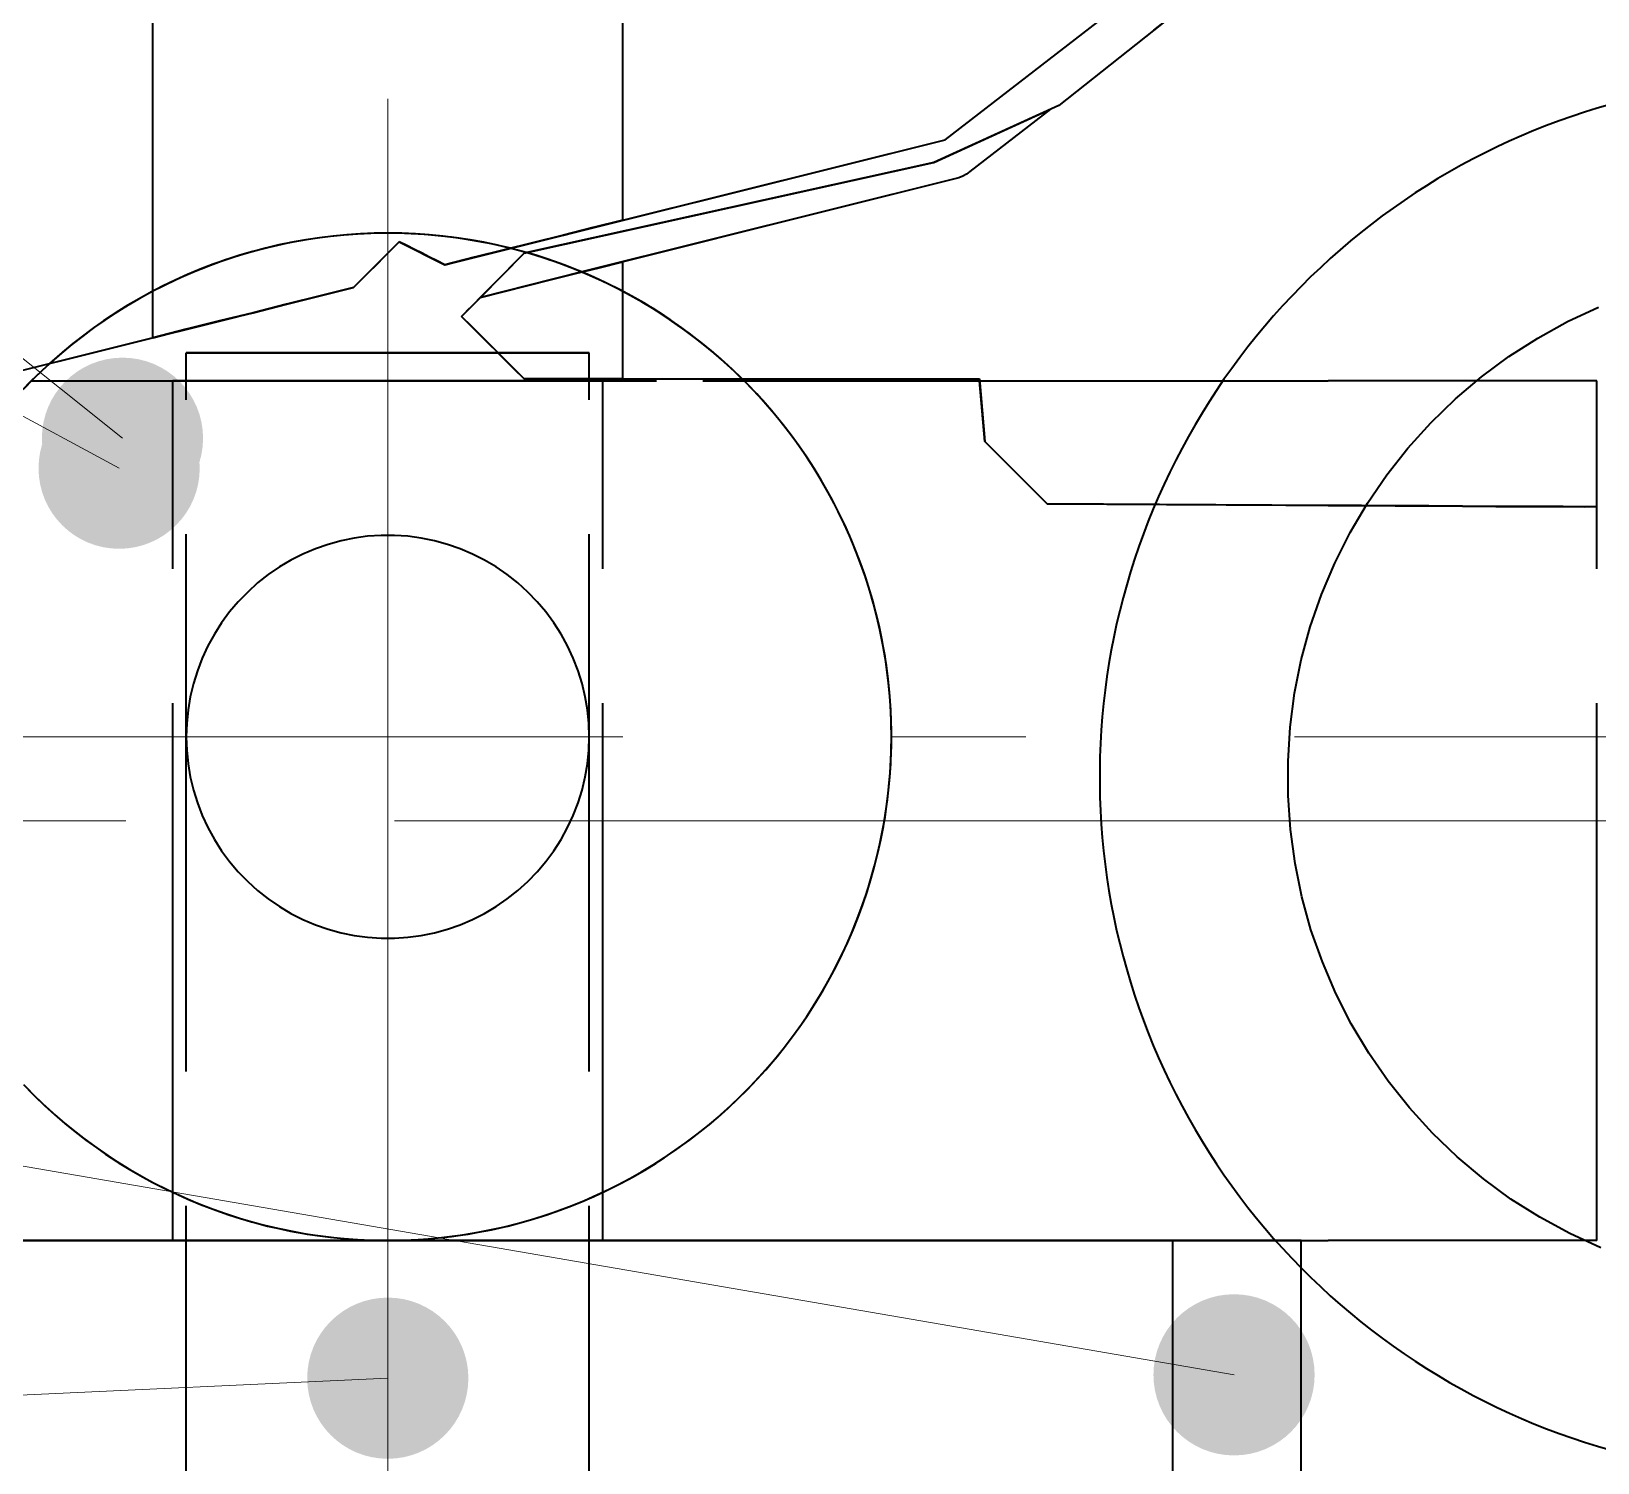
# Model space of a CAD drawing. Header units: millimetres. Extents: x 0 to 2208, y 0 to 420.
# Drawn here: x 804.01 to 815.67, y 343.76 to 354.42 of the extents above; entities that cross this region are included whole.
import ezdxf

# ---------------------------------------------------------------- set-up
doc = ezdxf.new("R2010")
doc.units = ezdxf.units.MM
doc.linetypes.add('IRAM-E-TRAZOS', pattern=[5, 4, -1])
doc.linetypes.add('IRAM-F-TRAZO-PUNTO', pattern=[20, 15, -2, 1, -2])
for name, color, linetype, lineweight in [('02-OCULTA', 4, 'IRAM-E-TRAZOS', 35), ('03-EJE', 1, 'IRAM-F-TRAZO-PUNTO', 18), ('08-FINA', 5, 'CONTINUOUS', 18)]:
    doc.layers.add(name, color=color, linetype=linetype, lineweight=lineweight)

msp = doc.modelspace()

# ---------------------------------------------------------------- hatches: boundary and pattern name
at = {"layer": '08-FINA'}
h = msp.add_hatch(color=7, dxfattribs=at)
h.dxf.hatch_style = 1
edge = h.paths.add_edge_path()
edge.add_arc((804.692, 351.387), 0.6, 0, 360)
h = msp.add_hatch(color=7, dxfattribs=at)
h.dxf.hatch_style = 1
edge = h.paths.add_edge_path()
edge.add_arc((804.667, 351.164), 0.6, 0, 360)
h = msp.add_hatch(color=7, dxfattribs=at)
h.dxf.hatch_style = 1
edge = h.paths.add_edge_path()
edge.add_arc((806.667, 344.389), 0.6, 0, 360)
h = msp.add_hatch(color=7, dxfattribs=at)
h.dxf.hatch_style = 1
edge = h.paths.add_edge_path()
edge.add_arc((812.967, 344.414), 0.6, 0, 360)

# ---------------------------------------------------------------- linework, layer by layer
at = {"layer": '02-OCULTA'}
for points in [[(808.417, 353.01), (808.417, 363.946)], [(804.917, 352.135), (804.917, 363.138)], [(810.817, 353.609), (820.552, 361.144)], [(817.422, 358.434), (811.662, 353.864)], [(810.817, 353.609), (815.33, 357.102)], [(815.501, 356.911), (811.662, 353.864)], [(811.662, 353.864), (810.732, 353.439)], [(811.662, 353.864), (810.732, 353.439)], [(810.732, 353.439), (811.6, 353.836)], [(810.732, 353.439), (811.6, 353.836)], [(811.6, 353.836), (811, 353.372)], [(811.6, 353.836), (811, 353.372)], [(815.767, 353.872), (815.671, 353.845), (815.576, 353.815), (815.481, 353.783), (815.387, 353.75), (815.293, 353.715), (815.2, 353.678), (815.108, 353.639), (815.016, 353.599), (814.926, 353.556), (814.836, 353.513), (814.747, 353.467), (814.659, 353.419), (814.572, 353.37), (814.485, 353.32), (814.4, 353.267), (814.316, 353.213), (814.233, 353.158), (814.151, 353.1), (814.07, 353.042), (813.99, 352.981), (813.912, 352.919), (813.834, 352.856), (813.758, 352.791), (813.683, 352.725), (813.61, 352.657), (813.537, 352.588), (813.466, 352.518), (813.397, 352.446), (813.328, 352.373), (813.262, 352.298), (813.196, 352.222), (813.133, 352.145), (813.07, 352.067), (813.009, 351.988), (812.95, 351.907), (812.892, 351.826), (812.836, 351.743), (812.782, 351.659), (812.729, 351.574), (812.677, 351.488), (812.628, 351.401), (812.58, 351.314), (812.533, 351.225), (812.489, 351.135), (812.446, 351.045), (812.405, 350.954), (812.366, 350.862), (812.328, 350.769), (812.292, 350.676), (812.258, 350.582), (812.226, 350.487), (812.196, 350.392), (812.168, 350.296), (812.141, 350.199), (812.116, 350.102), (812.093, 350.005), (812.072, 349.907), (812.053, 349.809), (812.036, 349.71), (812.021, 349.612), (812.007, 349.512), (811.996, 349.413), (811.986, 349.314), (811.978, 349.214), (811.973, 349.114), (811.969, 349.014), (811.967, 348.914), (811.967, 348.814), (811.969, 348.714), (811.973, 348.614), (811.978, 348.514), (811.986, 348.414), (811.996, 348.315), (812.007, 348.216), (812.021, 348.116), (812.036, 348.018), (812.053, 347.919), (812.072, 347.821), (812.093, 347.723), (812.116, 347.626), (812.141, 347.529), (812.168, 347.432), (812.196, 347.337), (812.226, 347.241), (812.259, 347.146), (812.293, 347.052), (812.328, 346.959), (812.366, 346.866), (812.405, 346.774), (812.446, 346.683), (812.489, 346.593), (812.534, 346.503), (812.58, 346.414), (812.628, 346.327), (812.677, 346.24), (812.729, 346.154), (812.782, 346.069), (812.836, 345.985), (812.892, 345.903), (812.95, 345.821), (813.01, 345.74), (813.07, 345.661), (813.133, 345.583), (813.197, 345.506), (813.262, 345.43), (813.329, 345.356), (813.397, 345.282), (813.466, 345.211), (813.537, 345.14), (813.61, 345.071), (813.683, 345.003), (813.758, 344.937), (813.834, 344.872), (813.912, 344.809), (813.99, 344.747), (814.07, 344.687), (814.151, 344.628), (814.233, 344.571), (814.316, 344.515), (814.401, 344.461), (814.486, 344.409), (814.572, 344.358), (814.659, 344.309), (814.747, 344.261), (814.836, 344.216), (814.926, 344.172), (815.017, 344.129), (815.108, 344.089), (815.2, 344.05), (815.293, 344.013), (815.387, 343.978), (815.481, 343.945), (815.576, 343.913), (815.672, 343.884), (815.768, 343.856)], [(807.092, 352.679), (810.817, 353.609)], [(807.58, 352.801), (810.817, 353.609)], [(810.732, 353.439), (807.682, 352.764)], [(807.682, 352.764), (810.732, 353.439)], [(810.732, 353.439), (807.701, 352.769)], [(807.701, 352.769), (810.732, 353.439)], [(810.919, 353.327), (810.889, 353.318)], [(810.919, 353.327), (810.889, 353.318)], [(810.948, 353.339), (810.919, 353.327)], [(810.948, 353.339), (810.919, 353.327)], [(810.975, 353.354), (810.948, 353.339)], [(810.975, 353.354), (810.948, 353.339)], [(811, 353.372), (810.975, 353.354)], [(811, 353.372), (810.975, 353.354)], [(810.889, 353.318), (807.357, 352.436)], [(810.889, 353.318), (808.112, 352.625)], [(807.092, 352.679), (807.313, 352.734), (807.533, 352.789), (807.754, 352.845), (807.975, 352.9), (808.196, 352.955), (808.417, 353.01)], [(808.417, 353.01), (808.196, 352.955), (807.975, 352.9), (807.754, 352.845), (807.533, 352.789), (807.313, 352.734), (807.092, 352.679)], [(810.417, 349.164), (810.415, 349.264), (810.411, 349.365), (810.405, 349.465), (810.395, 349.564), (810.383, 349.664), (810.369, 349.763), (810.351, 349.862), (810.331, 349.96), (810.309, 350.058), (810.283, 350.155), (810.256, 350.251), (810.225, 350.347), (810.192, 350.442), (810.157, 350.535), (810.119, 350.628), (810.079, 350.72), (810.036, 350.811), (809.991, 350.9), (809.943, 350.988), (809.893, 351.075), (809.841, 351.161), (809.786, 351.245), (809.73, 351.328), (809.671, 351.409), (809.61, 351.488), (809.546, 351.566), (809.481, 351.642), (809.414, 351.717), (809.345, 351.789), (809.274, 351.86), (809.201, 351.928), (809.126, 351.995), (809.049, 352.06), (808.971, 352.123), (808.891, 352.183), (808.81, 352.242), (808.727, 352.298), (808.642, 352.352), (808.556, 352.403), (808.469, 352.453), (808.38, 352.5), (808.291, 352.544), (808.2, 352.587), (808.108, 352.626), (808.014, 352.664), (807.92, 352.698), (807.825, 352.731), (807.73, 352.76), (807.633, 352.787), (807.536, 352.812), (807.438, 352.834), (807.34, 352.853), (807.241, 352.87), (807.142, 352.884), (807.042, 352.895), (806.942, 352.904), (806.842, 352.91), (806.742, 352.913), (806.642, 352.914), (806.541, 352.912), (806.441, 352.907), (806.341, 352.9), (806.241, 352.89), (806.142, 352.877), (806.043, 352.862), (805.944, 352.844), (805.846, 352.823), (805.749, 352.8), (805.652, 352.774), (805.556, 352.746), (805.46, 352.715), (805.366, 352.681), (805.272, 352.645), (805.18, 352.607), (805.088, 352.566), (804.998, 352.522), (804.909, 352.477), (804.821, 352.428), (804.734, 352.378), (804.649, 352.325), (804.565, 352.27), (804.483, 352.213), (804.402, 352.153), (804.323, 352.092), (804.246, 352.028), (804.17, 351.962), (804.096, 351.894), (804.024, 351.825), (803.954, 351.753)], [(809.32, 351.814), (809.247, 351.885), (809.172, 351.954), (809.096, 352.021), (809.018, 352.086), (808.938, 352.148), (808.856, 352.209), (808.773, 352.267), (808.688, 352.323), (808.601, 352.377), (808.514, 352.428), (808.424, 352.477), (808.334, 352.523), (808.242, 352.567), (808.15, 352.608), (808.056, 352.647), (807.961, 352.684), (807.865, 352.718), (807.768, 352.749), (807.671, 352.777), (807.572, 352.803), (807.473, 352.826), (807.374, 352.847), (807.274, 352.865), (807.173, 352.88), (807.072, 352.892), (806.971, 352.902), (806.87, 352.909), (806.768, 352.913), (806.667, 352.914), (806.565, 352.913), (806.463, 352.909), (806.362, 352.902), (806.261, 352.892), (806.16, 352.88), (806.06, 352.865), (805.959, 352.847), (805.86, 352.826), (805.761, 352.803), (805.663, 352.777), (805.565, 352.749), (805.468, 352.718), (805.373, 352.684), (805.278, 352.647), (805.184, 352.608), (805.091, 352.567), (804.999, 352.523), (804.909, 352.477), (804.82, 352.428), (804.732, 352.377), (804.646, 352.323), (804.561, 352.267), (804.477, 352.209), (804.396, 352.148), (804.316, 352.086), (804.237, 352.021), (804.161, 351.954), (804.086, 351.885), (804.013, 351.814)], [(807.58, 352.801), (807.481, 352.825), (807.381, 352.846), (807.28, 352.864), (807.179, 352.879), (807.077, 352.892), (806.975, 352.901), (806.873, 352.908), (806.771, 352.913), (806.669, 352.914), (806.567, 352.913), (806.464, 352.909), (806.362, 352.902), (806.26, 352.892), (806.159, 352.88), (806.058, 352.864), (805.957, 352.846), (805.857, 352.826), (805.757, 352.802), (805.658, 352.776), (805.56, 352.747), (805.463, 352.716), (805.367, 352.682), (805.271, 352.645), (805.177, 352.605), (805.083, 352.564), (804.991, 352.519), (804.9, 352.472), (804.811, 352.423), (804.723, 352.371), (804.636, 352.317), (804.551, 352.26), (804.467, 352.201), (804.385, 352.14), (804.305, 352.077), (804.226, 352.011), (804.149, 351.944)], [(807.58, 352.801), (807.481, 352.825), (807.381, 352.846), (807.28, 352.864), (807.179, 352.879), (807.077, 352.892), (806.975, 352.901), (806.873, 352.908), (806.771, 352.913), (806.669, 352.914), (806.567, 352.913), (806.464, 352.909), (806.362, 352.902), (806.26, 352.892), (806.159, 352.88), (806.058, 352.864), (805.957, 352.846), (805.857, 352.826), (805.757, 352.802), (805.658, 352.776), (805.56, 352.747), (805.463, 352.716), (805.367, 352.682), (805.271, 352.645), (805.177, 352.605), (805.083, 352.564), (804.991, 352.519), (804.9, 352.472), (804.811, 352.423), (804.723, 352.371), (804.636, 352.317), (804.551, 352.26), (804.467, 352.201), (804.385, 352.14), (804.305, 352.077), (804.226, 352.011), (804.149, 351.944)], [(806.412, 352.509), (806.752, 352.849)], [(806.412, 352.509), (806.468, 352.566), (806.525, 352.623), (806.582, 352.679), (806.638, 352.736), (806.695, 352.792), (806.752, 352.849)], [(806.752, 352.849), (806.695, 352.792), (806.638, 352.736), (806.582, 352.679), (806.525, 352.623), (806.468, 352.566), (806.412, 352.509)], [(806.412, 352.509), (806.752, 352.849)], [(806.752, 352.849), (807.092, 352.679)], [(806.752, 352.849), (806.808, 352.821), (806.865, 352.792), (806.922, 352.764), (806.978, 352.736), (807.035, 352.707), (807.092, 352.679)], [(807.092, 352.679), (807.035, 352.707), (806.978, 352.736), (806.922, 352.764), (806.865, 352.792), (806.808, 352.821), (806.752, 352.849)], [(806.752, 352.849), (807.092, 352.679)], [(807.092, 352.679), (807.58, 352.801)], [(807.682, 352.764), (807.217, 352.294)], [(807.357, 352.436), (807.682, 352.764)], [(809.305, 351.829), (809.23, 351.902), (809.153, 351.972), (809.074, 352.04), (808.993, 352.106), (808.91, 352.169), (808.825, 352.23), (808.739, 352.289), (808.652, 352.346), (808.562, 352.4), (808.472, 352.451), (808.379, 352.5), (808.286, 352.547), (808.191, 352.59), (808.095, 352.631), (807.998, 352.67), (807.9, 352.705), (807.801, 352.738), (807.701, 352.769)], [(808.112, 352.625), (808.078, 352.638), (808.044, 352.652), (808.011, 352.665), (807.977, 352.678), (807.943, 352.69), (807.909, 352.703), (807.874, 352.714), (807.84, 352.726), (807.806, 352.737), (807.771, 352.748), (807.736, 352.758), (807.701, 352.769)], [(807.357, 352.436), (807.534, 352.48), (807.71, 352.524), (807.887, 352.569), (808.064, 352.613), (808.24, 352.657), (808.417, 352.701)], [(808.417, 352.701), (808.24, 352.657), (808.064, 352.613), (807.887, 352.569), (807.71, 352.524), (807.534, 352.48), (807.357, 352.436)], [(808.112, 352.625), (807.357, 352.436)], [(809.305, 351.829), (809.231, 351.901), (809.154, 351.97), (809.076, 352.037), (808.997, 352.103), (808.915, 352.165), (808.832, 352.226), (808.747, 352.284), (808.66, 352.34), (808.572, 352.394), (808.483, 352.445), (808.392, 352.494), (808.3, 352.54), (808.206, 352.584), (808.112, 352.625)], [(808.417, 351.829), (808.417, 352.701)], [(801.672, 351.324), (806.412, 352.509)], [(804.149, 351.944), (806.412, 352.509)], [(806.412, 352.509), (806.163, 352.447), (805.913, 352.385), (805.664, 352.322), (805.415, 352.26), (805.166, 352.198), (804.917, 352.135)], [(804.917, 352.135), (805.166, 352.198), (805.415, 352.26), (805.664, 352.322), (805.913, 352.385), (806.163, 352.447), (806.412, 352.509)], [(807.357, 352.436), (807.334, 352.413), (807.31, 352.389), (807.287, 352.365), (807.264, 352.342), (807.24, 352.318), (807.217, 352.294)], [(807.357, 352.436), (807.217, 352.294)], [(807.217, 352.294), (807.24, 352.318), (807.264, 352.342), (807.287, 352.365), (807.31, 352.389), (807.334, 352.413), (807.357, 352.436)], [(807.217, 352.294), (807.294, 352.217), (807.372, 352.139), (807.449, 352.062), (807.527, 351.984), (807.604, 351.907), (807.682, 351.829)], [(807.217, 352.294), (807.682, 351.829)], [(807.682, 351.829), (807.604, 351.907), (807.527, 351.984), (807.449, 352.062), (807.372, 352.139), (807.294, 352.217), (807.217, 352.294)], [(807.217, 352.294), (807.682, 351.829)], [(815.698, 345.36), (815.466, 345.466), (815.243, 345.587), (815.028, 345.723), (814.823, 345.873), (814.628, 346.037), (814.444, 346.213), (814.273, 346.401), (814.115, 346.6), (813.97, 346.809), (813.84, 347.028), (813.725, 347.254), (813.625, 347.488), (813.54, 347.728), (813.473, 347.973), (813.421, 348.222), (813.387, 348.474), (813.369, 348.728), (813.369, 348.982), (813.385, 349.236), (813.418, 349.488), (813.468, 349.738), (813.535, 349.983), (813.618, 350.224), (813.717, 350.458), (813.831, 350.685), (813.961, 350.904), (814.104, 351.114), (814.262, 351.314), (814.432, 351.503), (814.615, 351.68), (814.809, 351.844), (815.013, 351.995), (815.228, 352.132), (815.45, 352.255), (815.681, 352.362)], [(801.672, 351.324), (804.149, 351.944)], [(808.167, 352.023), (807.917, 352.023), (807.667, 352.023), (807.417, 352.023), (807.167, 352.023), (806.917, 352.023), (806.667, 352.023), (806.417, 352.023), (806.167, 352.023), (805.917, 352.023), (805.667, 352.023), (805.417, 352.023), (805.167, 352.023)], [(805.167, 352.023), (805.417, 352.023), (805.667, 352.023), (805.917, 352.023), (806.167, 352.023), (806.417, 352.023), (806.667, 352.023), (806.917, 352.023), (807.167, 352.023), (807.417, 352.023), (807.667, 352.023), (807.917, 352.023), (808.167, 352.023)], [(805.167, 336.673), (805.167, 352.023)], [(808.167, 336.673), (808.167, 352.023)], [(799.667, 351.814), (813.667, 351.814)], [(804.013, 351.814), (803.943, 351.742)], [(804.013, 351.814), (809.32, 351.814)], [(808.267, 351.814), (808, 351.814), (807.733, 351.814), (807.467, 351.814), (807.2, 351.814), (806.933, 351.814), (806.667, 351.814), (806.4, 351.814), (806.133, 351.814), (805.867, 351.814), (805.6, 351.814), (805.333, 351.814), (805.067, 351.814)], [(805.067, 351.814), (805.333, 351.814), (805.6, 351.814), (805.867, 351.814), (806.133, 351.814), (806.4, 351.814), (806.667, 351.814), (806.933, 351.814), (807.2, 351.814), (807.467, 351.814), (807.733, 351.814), (808, 351.814), (808.267, 351.814)], [(805.067, 345.414), (805.067, 351.814)], [(806.667, 345.414), (806.767, 345.416), (806.867, 345.42), (806.967, 345.426), (807.067, 345.436), (807.167, 345.448), (807.266, 345.462), (807.365, 345.48), (807.464, 345.5), (807.561, 345.522), (807.659, 345.548), (807.755, 345.576), (807.851, 345.606), (807.945, 345.639), (808.039, 345.674), (808.132, 345.712), (808.224, 345.753), (808.315, 345.796), (808.404, 345.841), (808.493, 345.889), (808.58, 345.939), (808.665, 345.991), (808.75, 346.046), (808.832, 346.103), (808.913, 346.162), (808.993, 346.223), (809.071, 346.286), (809.147, 346.352), (809.221, 346.419), (809.294, 346.488), (809.365, 346.56), (809.433, 346.633), (809.5, 346.708), (809.565, 346.785), (809.628, 346.863), (809.688, 346.943), (809.746, 347.025), (809.803, 347.108), (809.857, 347.193), (809.908, 347.279), (809.957, 347.366), (810.004, 347.455), (810.049, 347.545), (810.091, 347.636), (810.131, 347.728), (810.168, 347.821), (810.203, 347.915), (810.235, 348.011), (810.264, 348.106), (810.291, 348.203), (810.316, 348.3), (810.338, 348.398), (810.357, 348.497), (810.373, 348.596), (810.387, 348.695), (810.398, 348.795), (810.407, 348.895), (810.413, 348.995), (810.416, 349.096), (810.417, 349.196), (810.414, 349.296), (810.409, 349.397), (810.402, 349.497), (810.392, 349.597), (810.379, 349.696), (810.363, 349.795), (810.345, 349.894), (810.324, 349.992), (810.301, 350.09), (810.275, 350.187), (810.246, 350.283), (810.215, 350.378), (810.181, 350.473), (810.145, 350.566), (810.106, 350.659), (810.065, 350.751), (810.021, 350.841), (809.975, 350.93), (809.926, 351.018), (809.876, 351.105), (809.823, 351.19), (809.767, 351.274), (809.71, 351.356), (809.65, 351.436), (809.588, 351.515), (809.524, 351.593), (809.458, 351.668), (809.39, 351.742), (809.32, 351.814)], [(807.682, 351.829), (809.305, 351.829)], [(807.682, 351.829), (811.072, 351.829)], [(807.682, 351.829), (807.804, 351.829), (807.927, 351.829), (808.049, 351.829), (808.172, 351.829), (808.294, 351.829), (808.417, 351.829)], [(808.417, 351.829), (808.294, 351.829), (808.172, 351.829), (808.049, 351.829), (807.927, 351.829), (807.804, 351.829), (807.682, 351.829)], [(808.267, 345.414), (808.267, 351.814)], [(809.305, 351.829), (811.072, 351.829)], [(809.32, 351.814), (813.667, 351.814)], [(811.072, 351.829), (811.112, 351.364)], [(811.072, 351.829), (811.112, 351.364)], [(811.073, 351.814), (813.667, 351.814)], [(811.112, 351.364), (811.073, 351.814)], [(811.073, 351.814), (813.667, 351.814)], [(811.112, 351.364), (811.073, 351.814)], [(815.667, 351.814), (815.417, 351.814), (815.167, 351.814), (814.917, 351.814), (814.667, 351.814), (814.417, 351.814), (814.167, 351.814), (813.917, 351.814), (813.667, 351.814)], [(815.667, 351.814), (815.381, 351.814), (815.095, 351.814), (814.81, 351.814), (814.524, 351.814), (814.238, 351.814), (813.952, 351.814), (813.667, 351.814)], [(815.667, 345.414), (815.667, 351.814)], [(815.667, 345.414), (815.667, 351.814)], [(815.667, 350.876), (815.667, 351.814)], [(815.667, 350.876), (815.667, 351.814)], [(811.112, 351.364), (811.577, 350.899)], [(811.112, 351.364), (811.577, 350.899)], [(811.577, 350.899), (811.112, 351.364)], [(811.577, 350.899), (811.112, 351.364)], [(811.577, 350.899), (818.293, 350.861)], [(813.667, 350.887), (811.577, 350.899)], [(813.667, 350.887), (811.577, 350.899)], [(811.577, 350.899), (826.647, 350.814)], [(813.667, 350.887), (813.917, 350.886), (814.167, 350.885), (814.417, 350.883), (814.667, 350.882), (814.917, 350.88), (815.167, 350.879), (815.417, 350.878), (815.667, 350.876)], [(815.667, 350.876), (815.417, 350.878), (815.167, 350.879), (814.917, 350.88), (814.667, 350.882), (814.417, 350.883), (814.167, 350.885), (813.917, 350.886), (813.667, 350.887)], [(808.167, 349.164), (808.163, 349.264), (808.153, 349.364), (808.137, 349.463), (808.113, 349.56), (808.084, 349.656), (808.048, 349.75), (808.005, 349.841), (807.957, 349.929), (807.903, 350.013), (807.844, 350.094), (807.779, 350.17), (807.709, 350.242), (807.635, 350.31), (807.556, 350.372), (807.474, 350.429), (807.388, 350.48), (807.298, 350.525), (807.206, 350.564), (807.111, 350.597), (807.014, 350.623), (806.916, 350.643), (806.817, 350.657), (806.717, 350.663), (806.617, 350.663), (806.517, 350.657), (806.417, 350.643), (806.319, 350.623), (806.222, 350.597), (806.128, 350.564), (806.035, 350.525), (805.946, 350.48), (805.86, 350.429), (805.777, 350.372), (805.698, 350.31), (805.624, 350.242), (805.554, 350.17), (805.489, 350.094), (805.43, 350.013), (805.376, 349.929), (805.328, 349.841), (805.286, 349.75), (805.25, 349.656), (805.22, 349.56), (805.197, 349.463), (805.18, 349.364), (805.17, 349.264), (805.167, 349.164), (805.17, 349.064), (805.18, 348.964), (805.197, 348.865), (805.22, 348.768), (805.25, 348.672), (805.286, 348.579), (805.328, 348.488), (805.376, 348.4), (805.43, 348.315), (805.489, 348.235), (805.554, 348.158), (805.624, 348.086), (805.698, 348.019), (805.777, 347.957), (805.86, 347.9), (805.946, 347.849), (806.035, 347.804), (806.128, 347.764), (806.222, 347.732), (806.319, 347.705), (806.417, 347.685), (806.517, 347.672), (806.617, 347.665), (806.717, 347.665), (806.817, 347.672), (806.916, 347.685), (807.014, 347.705), (807.111, 347.732), (807.206, 347.764), (807.298, 347.804), (807.388, 347.849), (807.474, 347.9), (807.556, 347.957), (807.635, 348.019), (807.709, 348.086), (807.779, 348.158), (807.844, 348.235), (807.903, 348.315), (807.957, 348.4), (808.005, 348.488), (808.048, 348.579), (808.084, 348.672), (808.113, 348.768), (808.137, 348.865), (808.153, 348.964), (808.163, 349.064), (808.167, 349.164)], [(808.167, 349.164), (808.163, 349.264), (808.153, 349.364), (808.137, 349.463), (808.113, 349.56), (808.084, 349.656), (808.048, 349.75), (808.005, 349.841), (807.957, 349.929), (807.903, 350.013), (807.844, 350.094), (807.779, 350.17), (807.709, 350.242), (807.635, 350.31), (807.556, 350.372), (807.474, 350.429), (807.388, 350.48), (807.298, 350.525), (807.206, 350.564), (807.111, 350.597), (807.014, 350.623), (806.916, 350.643), (806.817, 350.657), (806.717, 350.663), (806.617, 350.663), (806.517, 350.657), (806.417, 350.643), (806.319, 350.623), (806.222, 350.597), (806.128, 350.564), (806.035, 350.525), (805.946, 350.48), (805.86, 350.429), (805.777, 350.372), (805.698, 350.31), (805.624, 350.242), (805.554, 350.17), (805.489, 350.094), (805.43, 350.013), (805.376, 349.929), (805.328, 349.841), (805.286, 349.75), (805.25, 349.656), (805.22, 349.56), (805.197, 349.463), (805.18, 349.364), (805.17, 349.264), (805.167, 349.164), (805.17, 349.064), (805.18, 348.964), (805.197, 348.865), (805.22, 348.768), (805.25, 348.672), (805.286, 348.579), (805.328, 348.488), (805.376, 348.4), (805.43, 348.315), (805.489, 348.235), (805.554, 348.158), (805.624, 348.086), (805.698, 348.019), (805.777, 347.957), (805.86, 347.9), (805.946, 347.849), (806.035, 347.804), (806.128, 347.764), (806.222, 347.732), (806.319, 347.705), (806.417, 347.685), (806.517, 347.672), (806.617, 347.665), (806.717, 347.665), (806.817, 347.672), (806.916, 347.685), (807.014, 347.705), (807.111, 347.732), (807.206, 347.764), (807.298, 347.804), (807.388, 347.849), (807.474, 347.9), (807.556, 347.957), (807.635, 348.019), (807.709, 348.086), (807.779, 348.158), (807.844, 348.235), (807.903, 348.315), (807.957, 348.4), (808.005, 348.488), (808.048, 348.579), (808.084, 348.672), (808.113, 348.768), (808.137, 348.865), (808.153, 348.964), (808.163, 349.064), (808.167, 349.164)], [(808.167, 349.164), (808.163, 349.264), (808.153, 349.364), (808.137, 349.463), (808.113, 349.56), (808.084, 349.656), (808.048, 349.75), (808.005, 349.841), (807.957, 349.929), (807.903, 350.013), (807.844, 350.094), (807.779, 350.17), (807.709, 350.242), (807.635, 350.31), (807.556, 350.372), (807.474, 350.429), (807.388, 350.48), (807.298, 350.525), (807.206, 350.564), (807.111, 350.597), (807.014, 350.623), (806.916, 350.643), (806.817, 350.657), (806.717, 350.663), (806.617, 350.663), (806.517, 350.657), (806.417, 350.643), (806.319, 350.623), (806.222, 350.597), (806.128, 350.564), (806.035, 350.525), (805.946, 350.48), (805.86, 350.429), (805.777, 350.372), (805.698, 350.31), (805.624, 350.242), (805.554, 350.17), (805.489, 350.094), (805.43, 350.013), (805.376, 349.929), (805.328, 349.841), (805.286, 349.75), (805.25, 349.656), (805.22, 349.56), (805.197, 349.463), (805.18, 349.364), (805.17, 349.264), (805.167, 349.164), (805.17, 349.064), (805.18, 348.964), (805.197, 348.865), (805.22, 348.768), (805.25, 348.672), (805.286, 348.579), (805.328, 348.488), (805.376, 348.4), (805.43, 348.315), (805.489, 348.235), (805.554, 348.158), (805.624, 348.086), (805.698, 348.019), (805.777, 347.957), (805.86, 347.9), (805.946, 347.849), (806.035, 347.804), (806.128, 347.764), (806.222, 347.732), (806.319, 347.705), (806.417, 347.685), (806.517, 347.672), (806.617, 347.665), (806.717, 347.665), (806.817, 347.672), (806.916, 347.685), (807.014, 347.705), (807.111, 347.732), (807.206, 347.764), (807.298, 347.804), (807.388, 347.849), (807.474, 347.9), (807.556, 347.957), (807.635, 348.019), (807.709, 348.086), (807.779, 348.158), (807.844, 348.235), (807.903, 348.315), (807.957, 348.4), (808.005, 348.488), (808.048, 348.579), (808.084, 348.672), (808.113, 348.768), (808.137, 348.865), (808.153, 348.964), (808.163, 349.064), (808.167, 349.164)], [(803.954, 346.575), (804.024, 346.504), (804.096, 346.434), (804.17, 346.366), (804.246, 346.3), (804.323, 346.237), (804.402, 346.175), (804.483, 346.116), (804.565, 346.058), (804.649, 346.003), (804.734, 345.951), (804.821, 345.9), (804.909, 345.852), (804.998, 345.806), (805.088, 345.763), (805.18, 345.722), (805.272, 345.683), (805.366, 345.647), (805.46, 345.614), (805.556, 345.583), (805.652, 345.554), (805.749, 345.528), (805.846, 345.505), (805.944, 345.484), (806.043, 345.466), (806.142, 345.451), (806.241, 345.438), (806.341, 345.428), (806.441, 345.421), (806.541, 345.416), (806.642, 345.414), (806.742, 345.415), (806.842, 345.418), (806.942, 345.424), (807.042, 345.433), (807.142, 345.444), (807.241, 345.458), (807.34, 345.475), (807.438, 345.494), (807.536, 345.516), (807.633, 345.541), (807.73, 345.568), (807.825, 345.598), (807.92, 345.63), (808.014, 345.665), (808.108, 345.702), (808.2, 345.742), (808.291, 345.784), (808.38, 345.829), (808.469, 345.876), (808.556, 345.925), (808.642, 345.977), (808.727, 346.031), (808.81, 346.087), (808.891, 346.145), (808.971, 346.206), (809.049, 346.268), (809.126, 346.333), (809.201, 346.4), (809.274, 346.469), (809.345, 346.539), (809.414, 346.612), (809.481, 346.686), (809.546, 346.762), (809.61, 346.84), (809.671, 346.92), (809.73, 347.001), (809.786, 347.083), (809.841, 347.168), (809.893, 347.253), (809.943, 347.34), (809.991, 347.428), (810.036, 347.518), (810.079, 347.608), (810.119, 347.7), (810.157, 347.793), (810.192, 347.887), (810.225, 347.982), (810.256, 348.077), (810.283, 348.173), (810.309, 348.27), (810.331, 348.368), (810.351, 348.466), (810.369, 348.565), (810.383, 348.664), (810.395, 348.764), (810.405, 348.864), (810.411, 348.964), (810.415, 349.064), (810.417, 349.164)], [(803.969, 346.56), (804.039, 346.488), (804.112, 346.419), (804.186, 346.352), (804.262, 346.286), (804.34, 346.223), (804.42, 346.162), (804.501, 346.103), (804.584, 346.046), (804.668, 345.991), (804.754, 345.939), (804.841, 345.889), (804.929, 345.841), (805.019, 345.796), (805.109, 345.753), (805.201, 345.712), (805.294, 345.674), (805.388, 345.639), (805.483, 345.606), (805.578, 345.576), (805.675, 345.548), (805.772, 345.522), (805.87, 345.5), (805.968, 345.48), (806.067, 345.462), (806.166, 345.448), (806.266, 345.436), (806.366, 345.426), (806.466, 345.42), (806.566, 345.416), (806.667, 345.414)], [(799.667, 345.414), (806.667, 345.414)], [(799.667, 345.414), (813.667, 345.414)], [(812.511, 345.414), (812.257, 345.414), (812.002, 345.414), (811.748, 345.414), (811.494, 345.414), (811.24, 345.414), (810.986, 345.414), (810.732, 345.414), (810.478, 345.414), (810.224, 345.414), (809.97, 345.414), (809.716, 345.414), (809.462, 345.414), (809.208, 345.414), (808.953, 345.414), (808.699, 345.414), (808.445, 345.414), (808.191, 345.414), (807.937, 345.414), (807.683, 345.414), (807.429, 345.414), (807.175, 345.414), (806.921, 345.414), (806.667, 345.414), (806.413, 345.414), (806.158, 345.414), (805.904, 345.414), (805.65, 345.414), (805.396, 345.414), (805.142, 345.414), (804.888, 345.414), (804.634, 345.414), (804.38, 345.414), (804.126, 345.414), (803.872, 345.414)], [(803.872, 345.414), (804.126, 345.414), (804.38, 345.414), (804.634, 345.414), (804.888, 345.414), (805.142, 345.414), (805.396, 345.414), (805.65, 345.414), (805.904, 345.414), (806.158, 345.414), (806.413, 345.414), (806.667, 345.414), (806.921, 345.414), (807.175, 345.414), (807.429, 345.414), (807.683, 345.414), (807.937, 345.414), (808.191, 345.414), (808.445, 345.414), (808.699, 345.414), (808.953, 345.414), (809.208, 345.414), (809.462, 345.414), (809.716, 345.414), (809.97, 345.414), (810.224, 345.414), (810.478, 345.414), (810.732, 345.414), (810.986, 345.414), (811.24, 345.414), (811.494, 345.414), (811.748, 345.414), (812.002, 345.414), (812.257, 345.414), (812.511, 345.414)], [(813.467, 345.414), (813.215, 345.414), (812.963, 345.414), (812.711, 345.414), (812.459, 345.414), (812.207, 345.414), (811.956, 345.414), (811.704, 345.414), (811.452, 345.414), (811.2, 345.414), (810.948, 345.414), (810.696, 345.414), (810.444, 345.414), (810.193, 345.414), (809.941, 345.414), (809.689, 345.414), (809.437, 345.414), (809.185, 345.414), (808.933, 345.414), (808.681, 345.414), (808.43, 345.414), (808.178, 345.414), (807.926, 345.414), (807.674, 345.414), (807.422, 345.414), (807.17, 345.414), (806.919, 345.414), (806.667, 345.414), (806.415, 345.414), (806.163, 345.414), (805.911, 345.414), (805.659, 345.414), (805.407, 345.414), (805.156, 345.414), (804.904, 345.414), (804.652, 345.414), (804.4, 345.414), (804.148, 345.414), (803.896, 345.414)], [(803.896, 345.414), (804.148, 345.414), (804.4, 345.414), (804.652, 345.414), (804.904, 345.414), (805.156, 345.414), (805.407, 345.414), (805.659, 345.414), (805.911, 345.414), (806.163, 345.414), (806.415, 345.414), (806.667, 345.414), (806.919, 345.414), (807.17, 345.414), (807.422, 345.414), (807.674, 345.414), (807.926, 345.414), (808.178, 345.414), (808.43, 345.414), (808.681, 345.414), (808.933, 345.414), (809.185, 345.414), (809.437, 345.414), (809.689, 345.414), (809.941, 345.414), (810.193, 345.414), (810.444, 345.414), (810.696, 345.414), (810.948, 345.414), (811.2, 345.414), (811.452, 345.414), (811.704, 345.414), (811.956, 345.414), (812.207, 345.414), (812.459, 345.414), (812.711, 345.414), (812.963, 345.414), (813.215, 345.414), (813.467, 345.414)], [(808.267, 345.414), (808, 345.414), (807.733, 345.414), (807.467, 345.414), (807.2, 345.414), (806.933, 345.414), (806.667, 345.414), (806.4, 345.414), (806.133, 345.414), (805.867, 345.414), (805.6, 345.414), (805.333, 345.414), (805.067, 345.414)], [(805.067, 345.414), (805.333, 345.414), (805.6, 345.414), (805.867, 345.414), (806.133, 345.414), (806.4, 345.414), (806.667, 345.414), (806.933, 345.414), (807.2, 345.414), (807.467, 345.414), (807.733, 345.414), (808, 345.414), (808.267, 345.414)], [(806.667, 345.414), (813.667, 345.414)], [(812.511, 343.364), (812.511, 345.414)], [(813.467, 343.364), (813.467, 345.414)], [(815.667, 345.414), (815.381, 345.414), (815.095, 345.414), (814.81, 345.414), (814.524, 345.414), (814.238, 345.414), (813.952, 345.414), (813.667, 345.414)], [(815.667, 345.414), (815.417, 345.414), (815.167, 345.414), (814.917, 345.414), (814.667, 345.414), (814.417, 345.414), (814.167, 345.414), (813.917, 345.414), (813.667, 345.414)]]:
    msp.add_lwpolyline(points, dxfattribs=at)
at = {"layer": '03-EJE'}
for points in [[(806.667, 318.719), (806.667, 367.469)], [(806.667, 335.914), (806.667, 362.414)], [(793.417, 349.164), (819.917, 349.164)], [(786.717, 348.539), (817.167, 348.539)]]:
    msp.add_lwpolyline(points, dxfattribs=at)
at = {"layer": '08-FINA'}
for p, q in [((775.959, 374.337), (804.692, 351.387)), ((776.354, 366.435), (804.667, 351.164)), ((776.775, 350.654), (812.967, 344.414)), ((776.829, 343.017), (806.667, 344.389))]:
    msp.add_line(p, q, dxfattribs=at)
msp.add_circle((816.667, 354.167), 36.833, dxfattribs=at)

doc.saveas('drawing.dxf')
